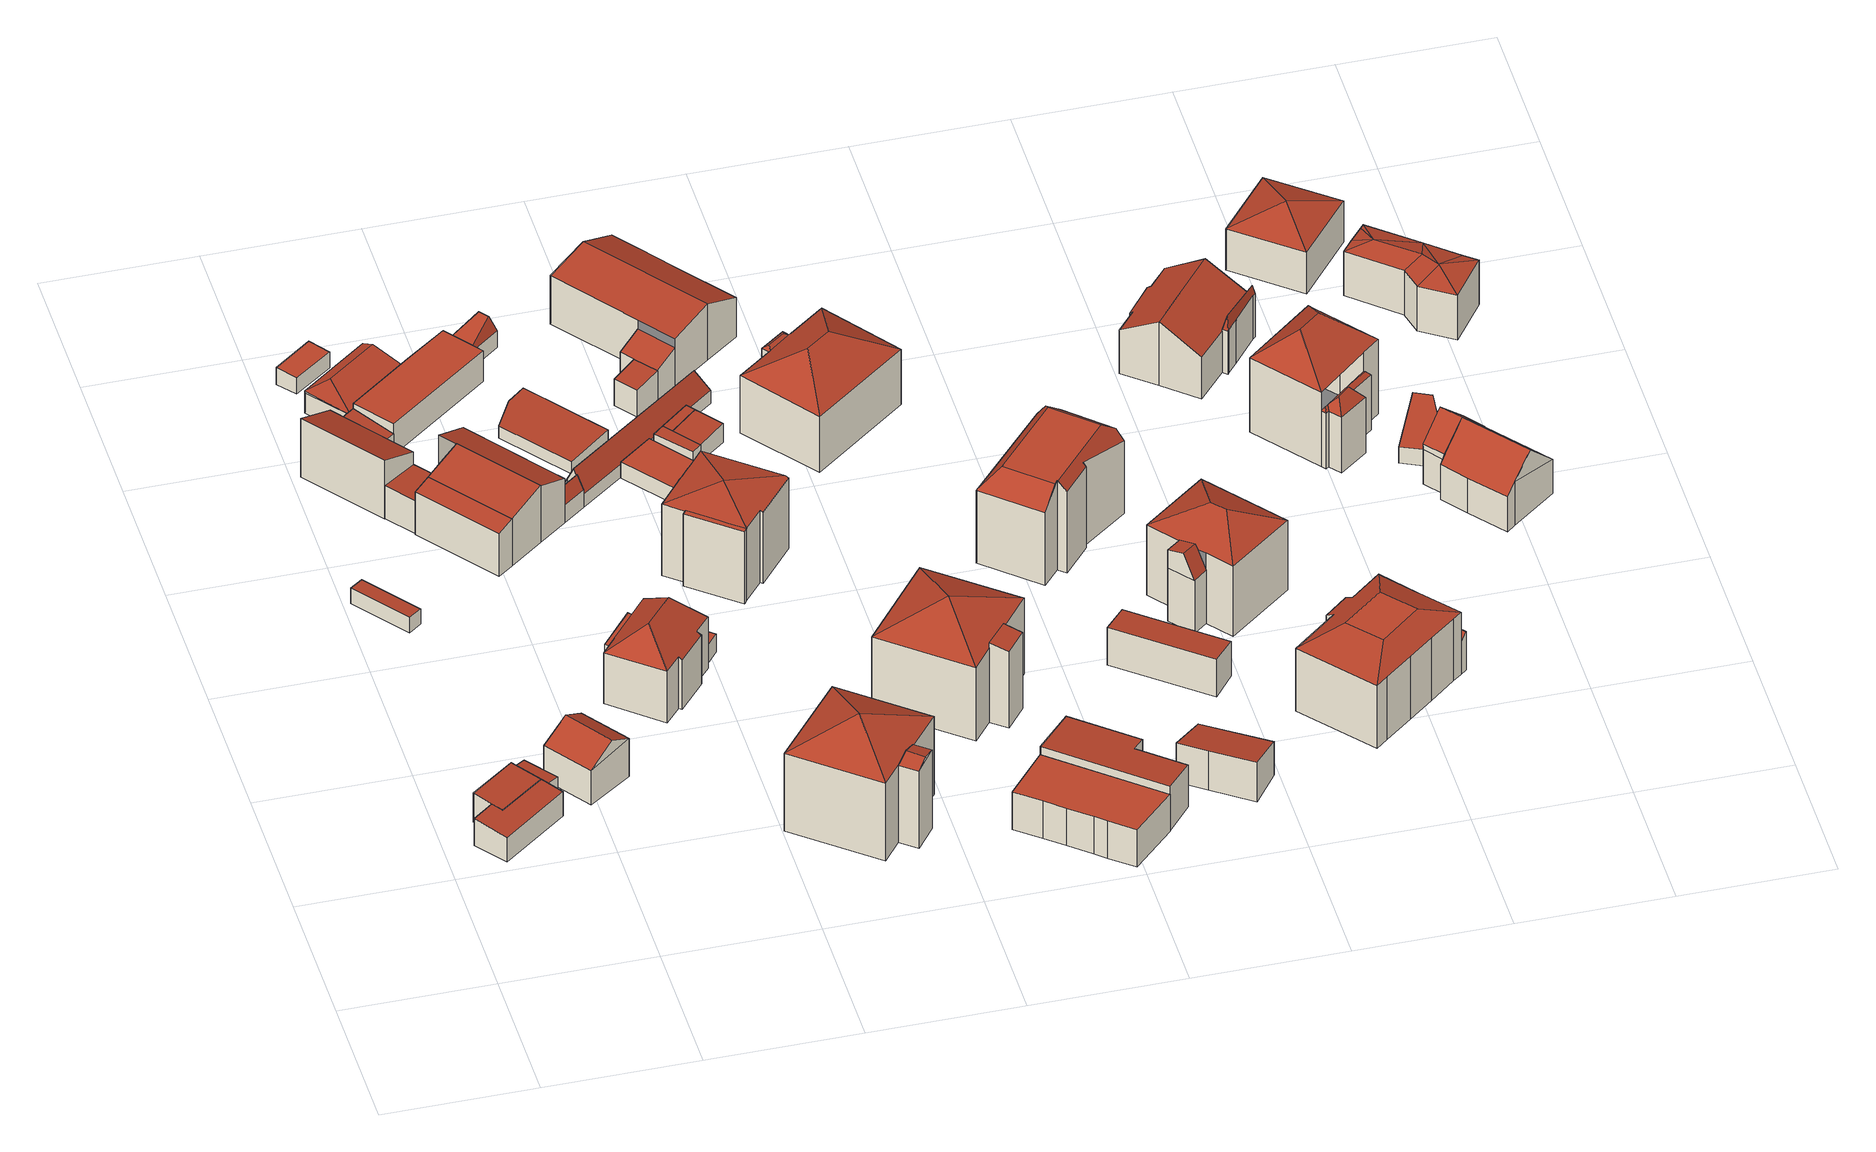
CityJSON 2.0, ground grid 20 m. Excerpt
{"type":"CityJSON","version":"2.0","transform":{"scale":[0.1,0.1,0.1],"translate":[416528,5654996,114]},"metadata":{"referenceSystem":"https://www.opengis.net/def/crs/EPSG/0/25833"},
"CityObjects":{
"building1":{"type":"Building","attributes":{"Dachtyp_tdc":"tdcPolyFlatRoof","Gemeindeschluessel":14612000,"Dachneigung":4.92,"QualitaetDacherkennung":76,"Geometrietyp2DReferenz":"3000","measuredHeight":4.19,"function":"31001_9998","roofType":"2100"},"geometry":[{"type":"Solid","lod":"2","boundaries":[[[[0,1,2,3]],[[1,4,5,2]],[[4,6,7,5]],[[6,8,9,7]],[[8,10,11,9]],[[10,12,13,11]],[[12,0,3,13]],[[12,10,8,6,4,1,0]],[[3,2,5,7,9,11,13]]]],"semantics":{"surfaces":[{"type":"WallSurface"},{"type":"RoofSurface"},{"type":"GroundSurface"}],"values":[[0,0,0,0,0,0,0,1,2]]}}]},
"building2":{"type":"Building","attributes":{"Dachtyp_tdc":"tdcPolyFlatRoof","Gemeindeschluessel":14612000,"Dachneigung":4.94,"QualitaetDacherkennung":75,"Geometrietyp2DReferenz":"3000","measuredHeight":4.41,"function":"31001_9998","roofType":"2100"},"geometry":[{"type":"Solid","lod":"2","boundaries":[[[[14,15,16,17]],[[15,8,9,16]],[[8,6,7,9]],[[6,4,5,7]],[[4,14,17,5]],[[4,6,8,15,14]],[[17,16,9,7,5]]]],"semantics":{"surfaces":[{"type":"WallSurface"},{"type":"RoofSurface"},{"type":"GroundSurface"}],"values":[[0,0,0,0,0,1,2]]}}]},
"building3":{"type":"Building","attributes":{"Dachtyp_tdc":"tdcPolyFlatRoof","Gemeindeschluessel":14612000,"Dachneigung":6.14,"QualitaetDacherkennung":64,"Geometrietyp2DReferenz":"3000","measuredHeight":3.1,"function":"31001_9998","roofType":"2100"},"geometry":[{"type":"Solid","lod":"2","boundaries":[[[[18,19,20,21]],[[19,22,23,20]],[[22,24,25,23]],[[24,26,27,25]],[[26,18,21,27]],[[26,24,22,19,18]],[[21,20,23,25,27]]]],"semantics":{"surfaces":[{"type":"WallSurface"},{"type":"RoofSurface"},{"type":"GroundSurface"}],"values":[[0,0,0,0,0,1,2]]}}]},
"building4":{"type":"Building","attributes":{"Dachtyp_tdc":"tdcPolyFlatRoof","Gemeindeschluessel":14612000,"Dachneigung":3.61,"QualitaetDacherkennung":74,"Geometrietyp2DReferenz":"3000","measuredHeight":2.39,"function":"31001_9998","roofType":"2100"},"geometry":[{"type":"Solid","lod":"2","boundaries":[[[[28,29,30,31]],[[29,32,33,30]],[[32,34,35,33]],[[34,28,31,35]],[[34,32,29,28]],[[31,30,33,35]]]],"semantics":{"surfaces":[{"type":"WallSurface"},{"type":"RoofSurface"},{"type":"GroundSurface"}],"values":[[0,0,0,0,1,2]]}}]},
"building5":{"type":"Building","attributes":{"Dachtyp_tdc":"tdcGableRoof","Gemeindeschluessel":14612000,"Dachneigung":18.96,"QualitaetDacherkennung":14,"Geometrietyp2DReferenz":"3000","measuredHeight":3.99,"function":"31001_9998","roofType":"3100"},"geometry":[{"type":"Solid","lod":"2","boundaries":[[[[36,37,38,39]],[[40,41,37,36]],[[41,42,38,37]],[[42,43,39,38]],[[43,40,36,39]],[[42,41,44]],[[40,43,45]],[[41,40,45,44]],[[43,42,44,45]]]],"semantics":{"surfaces":[{"type":"GroundSurface"},{"type":"WallSurface"},{"type":"RoofSurface"}],"values":[[0,1,1,1,1,1,1,2,2]]}}]},
"building6":{"type":"Building","attributes":{"Dachtyp_tdc":"tdcFreeFormRoof","Gemeindeschluessel":14612000,"Dachneigung":28.57,"QualitaetDacherkennung":77,"Geometrietyp2DReferenz":"3000","measuredHeight":7.44,"function":"31001_9998","roofType":"5000"},"geometry":[{"type":"Solid","lod":"2","boundaries":[[[[46,47,48,49]],[[47,50,51,48]],[[50,52,53,51]],[[52,54,55,53]],[[54,46,49,55]],[[50,56,57,54,52]],[[56,47,46,57]],[[46,54,57]],[[50,47,56]],[[49,48,51,53,55]]]],"semantics":{"surfaces":[{"type":"WallSurface"},{"type":"RoofSurface"},{"type":"GroundSurface"}],"values":[[0,0,0,0,0,1,1,0,0,2]]}}]},
"building7":{"type":"Building","attributes":{"Dachtyp_tdc":"tdcPolyFlatRoof","Gemeindeschluessel":14612000,"Dachneigung":22.01,"QualitaetDacherkennung":71,"Geometrietyp2DReferenz":"3000","measuredHeight":9.06,"function":"31001_9998","roofType":"2100"},"geometry":[{"type":"Solid","lod":"2","boundaries":[[[[58,59,60,61]],[[59,62,63,60]],[[62,64,65,63]],[[64,66,67,65]],[[66,58,61,67]],[[66,64,62,59,58]],[[61,60,63,65,67]]]],"semantics":{"surfaces":[{"type":"WallSurface"},{"type":"RoofSurface"},{"type":"GroundSurface"}],"values":[[0,0,0,0,0,1,2]]}}]},
"building8":{"type":"Building","attributes":{"Dachtyp_tdc":"tdcPolyFlatRoof","Gemeindeschluessel":14612000,"Dachneigung":2.82,"QualitaetDacherkennung":60,"Geometrietyp2DReferenz":"3000","measuredHeight":5.14,"function":"31001_9998","roofType":"2100"},"geometry":[{"type":"Solid","lod":"2","boundaries":[[[[68,69,70,71]],[[69,72,73,70]],[[72,74,75,73]],[[74,76,77,75]],[[76,78,79,77]],[[78,68,71,79]],[[78,76,74,72,69,68]],[[71,70,73,75,77,79]]]],"semantics":{"surfaces":[{"type":"WallSurface"},{"type":"RoofSurface"},{"type":"GroundSurface"}],"values":[[0,0,0,0,0,0,1,2]]}}]},
"building9":{"type":"Building","attributes":{"Dachtyp_tdc":"tdcPolyFlatRoof","Gemeindeschluessel":14612000,"Dachneigung":6.99,"QualitaetDacherkennung":59,"Geometrietyp2DReferenz":"3000","measuredHeight":3.97,"function":"31001_9998","roofType":"2100"},"geometry":[{"type":"Solid","lod":"2","boundaries":[[[[80,81,82,83]],[[81,84,85,82]],[[84,86,87,85]],[[86,88,89,87]],[[88,90,91,89]],[[90,80,83,91]],[[90,88,86,84,81,80]],[[83,82,85,87,89,91]]]],"semantics":{"surfaces":[{"type":"WallSurface"},{"type":"RoofSurface"},{"type":"GroundSurface"}],"values":[[0,0,0,0,0,0,1,2]]}}]},
"building10":{"type":"Building","attributes":{"Dachtyp_tdc":"tdcPolyFlatRoof","Gemeindeschluessel":14612000,"Dachneigung":15.21,"QualitaetDacherkennung":74,"Geometrietyp2DReferenz":"3000","measuredHeight":7.33,"function":"31001_9998","roofType":"2100"},"geometry":[{"type":"Solid","lod":"2","boundaries":[[[[92,93,94,95]],[[93,96,97,94]],[[96,98,99,97]],[[98,92,95,99]],[[98,96,93,92]],[[95,94,97,99]]]],"semantics":{"surfaces":[{"type":"WallSurface"},{"type":"RoofSurface"},{"type":"GroundSurface"}],"values":[[0,0,0,0,1,2]]}}]},
"building11":{"type":"Building","attributes":{"Dachtyp_tdc":"tdcPolyFlatRoof","Gemeindeschluessel":14612000,"Dachneigung":3.22,"QualitaetDacherkennung":70,"Geometrietyp2DReferenz":"3000","measuredHeight":2.58,"function":"31001_9998","roofType":"2100"},"geometry":[{"type":"Solid","lod":"2","boundaries":[[[[100,101,102,103]],[[101,104,105,102]],[[104,106,107,105]],[[106,100,103,107]],[[106,104,101,100]],[[103,102,105,107]]]],"semantics":{"surfaces":[{"type":"WallSurface"},{"type":"RoofSurface"},{"type":"GroundSurface"}],"values":[[0,0,0,0,1,2]]}}]},
"building12":{"type":"Building","attributes":{"Dachtyp_tdc":"tdcFreeFormRoof","Gemeindeschluessel":14612000,"Dachneigung":10.21,"QualitaetDacherkennung":40,"Geometrietyp2DReferenz":"3000","measuredHeight":4.11,"function":"31001_9998","roofType":"5000"},"geometry":[{"type":"Solid","lod":"2","boundaries":[[[[108,109,110,111]],[[109,112,113,110]],[[112,114,87,113]],[[114,115,85,87]],[[115,108,111,85]],[[115,116,117]],[[115,114,112,118,116]],[[118,119,117,116]],[[108,117,119,109]],[[109,119,118,112]],[[115,117,108]],[[111,110,113,87,85]]]],"semantics":{"surfaces":[{"type":"WallSurface"},{"type":"RoofSurface"},{"type":"GroundSurface"}],"values":[[0,0,0,0,0,1,1,1,0,0,0,2]]}}]},
"building13":{"type":"Building","attributes":{"Dachtyp_tdc":"tdcPolyFlatRoof","Gemeindeschluessel":14612000,"Dachneigung":16.31,"QualitaetDacherkennung":79,"Geometrietyp2DReferenz":"3000","measuredHeight":8.91,"function":"31001_9998","roofType":"2100"},"geometry":[{"type":"Solid","lod":"2","boundaries":[[[[93,120,121,94]],[[120,122,123,121]],[[122,124,125,123]],[[124,96,97,125]],[[96,93,94,97]],[[96,124,122,120,93]],[[94,121,123,125,97]]]],"semantics":{"surfaces":[{"type":"WallSurface"},{"type":"RoofSurface"},{"type":"GroundSurface"}],"values":[[0,0,0,0,0,1,2]]}}]},
"building14":{"type":"Building","attributes":{"Gemeindeschluessel":14612000,"Geometrietyp2DReferenz":"3000","function":"31001_9998","roofType":"9999"},"children":["building14-1","building14-2"]},
"building14-1":{"type":"BuildingPart","attributes":{"Dachtyp_tdc":"tdcPolyFlatRoof","Dachneigung":0,"QualitaetDacherkennung":42,"Geometrietyp2DReferenz":"3000","measuredHeight":4.93,"roofType":"1000"},"parents":["building14"],"geometry":[{"type":"MultiSurface","lod":"2","boundaries":[[[126,127,128,129]],[[130,131,132,133]],[[131,134,135,132]],[[134,136,137,135]],[[136,138,139,137]],[[138,126,129,139]],[[138,136,134,131,130,127,126]],[[129,128,133,132,135,137,139]]],"semantics":{"surfaces":[{"type":"WallSurface"},{"type":"RoofSurface"},{"type":"GroundSurface"}],"values":[0,0,0,0,0,0,1,2]}}]},
"building14-2":{"type":"BuildingPart","attributes":{"Dachtyp_tdc":"tdcHipRoof","Dachneigung":40.66,"QualitaetDacherkennung":66,"Geometrietyp2DReferenz":"3000","measuredHeight":11.54,"roofType":"3200"},"parents":["building14"],"geometry":[{"type":"MultiSurface","lod":"2","boundaries":[[[140,141,142,143]],[[141,144,145,142]],[[144,146,147,145]],[[146,148,149,147]],[[148,150,151,149]],[[150,152,153,151]],[[152,154,155,153]],[[154,156,130,133,155]],[[157,140,143,128,127]],[[154,152,158]],[[141,140,157,159]],[[152,150,148,146,144,141,159,158]],[[157,156,154,158,159]],[[143,142,145,147,149,151,153,155,133,128]]],"semantics":{"surfaces":[{"type":"WallSurface"},{"type":"RoofSurface"},{"type":"GroundSurface"}],"values":[0,0,0,0,0,0,0,0,0,1,1,1,1,2]}}]},
"building15":{"type":"Building","attributes":{"Gemeindeschluessel":14612000,"Geometrietyp2DReferenz":"3000","function":"31001_9998","roofType":"9999"},"children":["building15-1","building15-2"]},
"building15-1":{"type":"BuildingPart","attributes":{"Dachtyp_tdc":"tdcGableRoof","Dachneigung":11.92,"QualitaetDacherkennung":35,"Geometrietyp2DReferenz":"3000","measuredHeight":3.1,"roofType":"3100"},"parents":["building15"],"geometry":[{"type":"MultiSurface","lod":"2","boundaries":[[[160,161,162,163]],[[164,165,121,123]],[[165,160,163,121]],[[160,165,166]],[[161,160,166,167]],[[165,164,167,166]],[[163,162,123,121]]],"semantics":{"surfaces":[{"type":"WallSurface"},{"type":"RoofSurface"},{"type":"GroundSurface"}],"values":[0,0,0,0,1,1,2]}}]},
"building15-2":{"type":"BuildingPart","attributes":{"Dachtyp_tdc":"tdcPolyFlatRoof","Dachneigung":22.5,"QualitaetDacherkennung":52,"Geometrietyp2DReferenz":"3000","measuredHeight":8.82,"roofType":"2100"},"parents":["building15"],"geometry":[{"type":"MultiSurface","lod":"2","boundaries":[[[168,169,164,123,125]],[[170,171,172,162,161]],[[171,173,174,172]],[[173,175,176,174]],[[175,168,125,176]],[[175,173,171,170,169,168]],[[125,123,162,172,174,176]]],"semantics":{"surfaces":[{"type":"WallSurface"},{"type":"RoofSurface"},{"type":"GroundSurface"}],"values":[0,0,0,0,0,1,2]}}]},
"building16":{"type":"Building","attributes":{"Gemeindeschluessel":14612000,"Dachtyp_tdc":"tdcPolyFlatRoof","Dachneigung":0,"QualitaetDacherkennung":41,"Geometrietyp2DReferenz":"3000","measuredHeight":4.8,"function":"31001_9998","roofType":"1000"},"geometry":[{"type":"Solid","lod":"2","boundaries":[[[[177,178,179,180]],[[178,181,182,179]],[[181,183,184,182]],[[183,185,186,184]],[[185,187,188,186]],[[187,177,180,188]],[[187,185,183,181,178,177]],[[180,179,182,184,186,188]]]],"semantics":{"surfaces":[{"type":"WallSurface"},{"type":"RoofSurface"},{"type":"GroundSurface"}],"values":[[0,0,0,0,0,0,1,2]]}}]},
"building17":{"type":"Building","attributes":{"Dachtyp_tdc":"tdcPolyFlatRoof","Gemeindeschluessel":14612000,"Dachneigung":0,"QualitaetDacherkennung":50,"Geometrietyp2DReferenz":"3000","measuredHeight":2.83,"function":"31001_9998","roofType":"1000"},"geometry":[{"type":"Solid","lod":"2","boundaries":[[[[189,190,191,192]],[[190,193,194,191]],[[193,195,196,194]],[[195,189,192,196]],[[195,193,190,189]],[[192,191,194,196]]]],"semantics":{"surfaces":[{"type":"WallSurface"},{"type":"RoofSurface"},{"type":"GroundSurface"}],"values":[[0,0,0,0,1,2]]}}]},
"building18":{"type":"Building","attributes":{"Dachtyp_tdc":"tdcGableRoof","Gemeindeschluessel":14612000,"Dachneigung":56.87,"QualitaetDacherkennung":12,"Geometrietyp2DReferenz":"3000","measuredHeight":4.58,"function":"31001_9998","roofType":"3100"},"geometry":[{"type":"Solid","lod":"2","boundaries":[[[[197,198,199,174]],[[198,200,201,199]],[[200,202,176,201]],[[202,197,174,176]],[[200,198,203]],[[197,202,204]],[[198,197,204,203]],[[202,200,203,204]],[[174,199,201,176]]]],"semantics":{"surfaces":[{"type":"WallSurface"},{"type":"RoofSurface"},{"type":"GroundSurface"}],"values":[[0,0,0,0,0,0,1,1,2]]}}]},
"building19":{"type":"Building","attributes":{"Gemeindeschluessel":14612000,"Geometrietyp2DReferenz":"3000","function":"31001_9998","roofType":"9999"},"children":["building19-1","building19-2"]},
"building19-1":{"type":"BuildingPart","attributes":{"Dachtyp_tdc":"tdcTentRoof","Dachneigung":27.09,"QualitaetDacherkennung":67,"Geometrietyp2DReferenz":"3000","measuredHeight":15.46,"roofType":"3500"},"parents":["building19"],"geometry":[{"type":"MultiSurface","lod":"2","boundaries":[[[205,206,207,208]],[[206,209,210,207]],[[209,211,212,210]],[[211,213,214,212]],[[213,215,216,214]],[[215,217,218,216]],[[209,206,219]],[[211,209,219]],[[213,211,219]],[[206,205,217,215,213,219]],[[208,207,210,212,214,216,218]]],"semantics":{"surfaces":[{"type":"WallSurface"},{"type":"RoofSurface"},{"type":"GroundSurface"}],"values":[0,0,0,0,0,0,1,1,1,1,2]}}]},
"building19-2":{"type":"BuildingPart","attributes":{"Dachtyp_tdc":"tdcGableRoof","Dachneigung":15.68,"QualitaetDacherkennung":40,"Geometrietyp2DReferenz":"3000","measuredHeight":12.82,"roofType":"3100"},"parents":["building19"],"geometry":[{"type":"MultiSurface","lod":"2","boundaries":[[[220,221,222,223]],[[221,205,208,222]],[[221,220,224]],[[225,205,226]],[[220,225,226,224]],[[205,221,224,226]],[[218,216,223,222,208]]],"semantics":{"surfaces":[{"type":"WallSurface"},{"type":"RoofSurface"},{"type":"GroundSurface"}],"values":[0,0,0,0,1,1,2]}}]},
"building20":{"type":"Building","attributes":{"Dachtyp_tdc":"tdcHipRoof","Gemeindeschluessel":14612000,"Dachneigung":27.22,"QualitaetDacherkennung":16,"Geometrietyp2DReferenz":"3000","measuredHeight":5.08,"function":"31001_9998","roofType":"3200"},"geometry":[{"type":"Solid","lod":"2","boundaries":[[[[227,228,229,230]],[[228,231,232,229]],[[231,233,234,232]],[[233,227,230,234]],[[231,228,235]],[[227,233,236]],[[228,227,236,235]],[[233,231,235,236]],[[230,229,232,234]]]],"semantics":{"surfaces":[{"type":"WallSurface"},{"type":"RoofSurface"},{"type":"GroundSurface"}],"values":[[0,0,0,0,1,1,1,1,2]]}}]},
"building21":{"type":"Building","attributes":{"Dachtyp_tdc":"tdcPolyFlatRoof","Gemeindeschluessel":14612000,"Dachneigung":3.16,"QualitaetDacherkennung":77,"Geometrietyp2DReferenz":"3000","measuredHeight":2.29,"function":"31001_9998","roofType":"2100"},"geometry":[{"type":"Solid","lod":"2","boundaries":[[[[237,238,239,240]],[[238,241,242,239]],[[241,243,244,242]],[[243,245,246,244]],[[245,237,240,246]],[[245,243,241,238,237]],[[240,239,242,244,246]]]],"semantics":{"surfaces":[{"type":"WallSurface"},{"type":"RoofSurface"},{"type":"GroundSurface"}],"values":[[0,0,0,0,0,1,2]]}}]},
"building22":{"type":"Building","attributes":{"Gemeindeschluessel":14612000,"Geometrietyp2DReferenz":"3000","function":"31001_9998","roofType":"9999"},"children":["building22-1","building22-2"]},
"building22-1":{"type":"BuildingPart","attributes":{"Dachtyp_tdc":"tdcTentRoof","Dachneigung":14.49,"QualitaetDacherkennung":72,"Geometrietyp2DReferenz":"3000","measuredHeight":12.56,"roofType":"3500"},"parents":["building22"],"geometry":[{"type":"MultiSurface","lod":"2","boundaries":[[[247,248,249,250]],[[251,252,253,254,255,256,257,248,247,258]],[[259,251,258]],[[260,261,262,263,259,258]],[[247,264,260,258]],[[249,265,266,267,268,269,270,271,272,273,274,275,276,277,250]],[[248,257,265,249]],[[257,256,266,265]],[[256,255,267,266]],[[255,254,268,267]],[[254,253,269,268]],[[253,252,270,269]],[[252,251,271,270]],[[251,259,272,271]],[[259,263,273,272]],[[263,262,274,273]],[[262,261,275,274]],[[261,260,276,275]],[[264,247,250,277]]],"semantics":{"surfaces":[{"type":"WallSurface"},{"type":"RoofSurface"},{"type":"GroundSurface"}],"values":[0,1,1,1,1,2,0,0,0,0,0,0,0,0,0,0,0,0,0]}}]},
"building22-2":{"type":"BuildingPart","attributes":{"Dachtyp_tdc":"tdcPolyFlatRoof","Dachneigung":0,"QualitaetDacherkennung":33,"Geometrietyp2DReferenz":"3000","measuredHeight":11.21,"roofType":"1000"},"parents":["building22"],"geometry":[{"type":"MultiSurface","lod":"2","boundaries":[[[278,279,276,260]],[[278,280,281,279]],[[280,282,264,277,281]],[[280,278,260,282]],[[277,276,279,281]]],"semantics":{"surfaces":[{"type":"WallSurface"},{"type":"RoofSurface"},{"type":"GroundSurface"}],"values":[0,0,0,1,2]}}]},
"building23":{"type":"Building","attributes":{"Dachtyp_tdc":"tdcPolyFlatRoof","Gemeindeschluessel":14612000,"Dachneigung":0,"QualitaetDacherkennung":80,"Geometrietyp2DReferenz":"3000","measuredHeight":2.57,"function":"31001_9998","roofType":"1000"},"geometry":[{"type":"Solid","lod":"2","boundaries":[[[[283,284,285,286]],[[284,287,288,285]],[[287,289,290,288]],[[289,283,286,290]],[[289,287,284,283]],[[286,285,288,290]]]],"semantics":{"surfaces":[{"type":"WallSurface"},{"type":"RoofSurface"},{"type":"GroundSurface"}],"values":[[0,0,0,0,1,2]]}}]},
"building24":{"type":"Building","attributes":{"Dachtyp_tdc":"tdcFreeFormRoof","Gemeindeschluessel":14612000,"Dachneigung":65.5,"QualitaetDacherkennung":13,"Geometrietyp2DReferenz":"3000","measuredHeight":5.35,"function":"31001_9998","roofType":"5000"},"geometry":[{"type":"Solid","lod":"2","boundaries":[[[[291,292,293,199]],[[292,294,295,293]],[[294,296,297,295]],[[296,298,299,297]],[[298,300,301,299]],[[300,302,303,301]],[[302,304,305,303]],[[304,306,307,305]],[[306,308,201,307]],[[308,291,199,201]],[[309,296,294]],[[310,309,294,292,311]],[[309,310,308,306,304,302,300,298,296]],[[291,311,292]],[[308,310,311,291]],[[199,293,295,297,299,301,303,305,307,201]]]],"semantics":{"surfaces":[{"type":"WallSurface"},{"type":"RoofSurface"},{"type":"GroundSurface"}],"values":[[0,0,0,0,0,0,0,0,0,0,1,1,1,0,0,2]]}}]},
"building25":{"type":"Building","attributes":{"Dachtyp_tdc":"tdcPolyFlatRoof","Gemeindeschluessel":14612000,"Dachneigung":2.78,"QualitaetDacherkennung":61,"Geometrietyp2DReferenz":"3000","measuredHeight":2.51,"function":"31001_9998","roofType":"2100"},"geometry":[{"type":"Solid","lod":"2","boundaries":[[[[312,313,314,315]],[[313,316,317,314]],[[316,318,319,317]],[[318,320,321,319]],[[320,312,315,321]],[[320,318,316,313,312]],[[315,314,317,319,321]]]],"semantics":{"surfaces":[{"type":"WallSurface"},{"type":"RoofSurface"},{"type":"GroundSurface"}],"values":[[0,0,0,0,0,1,2]]}}]},
"building26":{"type":"Building","attributes":{"Dachtyp_tdc":"tdcPolyFlatRoof","Gemeindeschluessel":14612000,"Dachneigung":3.73,"QualitaetDacherkennung":65,"Geometrietyp2DReferenz":"3000","measuredHeight":2.93,"function":"31001_9998","roofType":"2100"},"geometry":[{"type":"Solid","lod":"2","boundaries":[[[[322,316,323,324]],[[316,313,301,323]],[[313,325,299,301]],[[325,322,324,299]],[[325,313,316,322]],[[324,323,301,299]]]],"semantics":{"surfaces":[{"type":"WallSurface"},{"type":"RoofSurface"},{"type":"GroundSurface"}],"values":[[0,0,0,0,1,2]]}}]},
"building27":{"type":"Building","attributes":{"Dachtyp_tdc":"tdcPolyFlatRoof","Gemeindeschluessel":14612000,"Dachneigung":3.75,"QualitaetDacherkennung":75,"Geometrietyp2DReferenz":"3000","measuredHeight":2.92,"function":"31001_9998","roofType":"2100"},"geometry":[{"type":"Solid","lod":"2","boundaries":[[[[326,318,327,328]],[[318,316,323,327]],[[316,322,324,323]],[[322,326,328,324]],[[322,316,318,326]],[[328,327,323,324]]]],"semantics":{"surfaces":[{"type":"WallSurface"},{"type":"RoofSurface"},{"type":"GroundSurface"}],"values":[[0,0,0,0,1,2]]}}]},
"building28":{"type":"Building","attributes":{"Gemeindeschluessel":14612000,"Geometrietyp2DReferenz":"3000","function":"31001_9998","roofType":"9999"},"children":["building28-1","building28-2"]},
"building28-1":{"type":"BuildingPart","attributes":{"Dachtyp_tdc":"tdcTentRoof","Dachneigung":25.02,"QualitaetDacherkennung":68,"Geometrietyp2DReferenz":"3000","measuredHeight":14.77,"roofType":"3500"},"parents":["building28"],"geometry":[{"type":"MultiSurface","lod":"2","boundaries":[[[329,330,331,332]],[[330,333,334,331]],[[333,335,336,334]],[[335,337,338,336]],[[339,329,332,340]],[[335,333,341]],[[329,339,337,335,341]],[[330,329,341]],[[333,330,341]],[[332,331,334,336,338,340]]],"semantics":{"surfaces":[{"type":"WallSurface"},{"type":"RoofSurface"},{"type":"GroundSurface"}],"values":[0,0,0,0,0,1,1,1,1,2]}}]},
"building28-2":{"type":"BuildingPart","attributes":{"Dachtyp_tdc":"tdcPolyFlatRoof","Dachneigung":11.14,"QualitaetDacherkennung":39,"Geometrietyp2DReferenz":"3000","measuredHeight":12.31,"roofType":"2100"},"parents":["building28"],"geometry":[{"type":"MultiSurface","lod":"2","boundaries":[[[342,338,337]],[[342,343,344,338]],[[343,345,346,344]],[[345,347,339,340,346]],[[345,343,342,347]],[[340,338,344,346]]],"semantics":{"surfaces":[{"type":"WallSurface"},{"type":"RoofSurface"},{"type":"GroundSurface"}],"values":[0,0,0,0,1,2]}}]},
"building29":{"type":"Building","attributes":{"Dachtyp_tdc":"tdcPolyFlatRoof","Gemeindeschluessel":14612000,"Dachneigung":0,"QualitaetDacherkennung":80,"Geometrietyp2DReferenz":"3000","measuredHeight":5.86,"function":"31001_9998","roofType":"1000"},"geometry":[{"type":"Solid","lod":"2","boundaries":[[[[348,349,350,351]],[[349,352,353,350]],[[352,354,355,353]],[[354,356,357,355]],[[354,352,349,348,358,359,360,356]],[[357,361,362,363,351,350,353,355]],[[356,360,361,357]],[[360,359,362,361]],[[359,358,363,362]],[[358,348,351,363]]]],"semantics":{"surfaces":[{"type":"WallSurface"},{"type":"RoofSurface"},{"type":"GroundSurface"}],"values":[[0,0,0,0,1,2,0,0,0,0]]}}]},
"building30":{"type":"Building","attributes":{"Gemeindeschluessel":14612000,"Geometrietyp2DReferenz":"3000","function":"31001_9998","roofType":"9999"},"children":["building30-1","building30-2","building30-3","building30-4"]},
"building30-1":{"type":"BuildingPart","attributes":{"Dachtyp_tdc":"tdcGableRoof","Dachneigung":10.92,"QualitaetDacherkennung":71,"Geometrietyp2DReferenz":"3000","measuredHeight":8.62,"roofType":"3100"},"parents":["building30"],"geometry":[{"type":"MultiSurface","lod":"2","boundaries":[[[364,365,366,367]],[[365,368,369,366]],[[368,370,371,369]],[[370,372,371]],[[373,374,375]],[[373,376,377,374]],[[376,378,379,377]],[[378,380,381,382,379]],[[383,364,367,384,385]],[[378,376,373,370,368,365]],[[365,364,383,380,378]],[[367,366,369,371,386,374,377,379,382,384]]],"semantics":{"surfaces":[{"type":"WallSurface"},{"type":"RoofSurface"},{"type":"GroundSurface"}],"values":[0,0,0,0,0,0,0,0,0,1,1,2]}}]},
"building30-2":{"type":"BuildingPart","attributes":{"Dachtyp_tdc":"tdcGableRoof","Dachneigung":13.32,"QualitaetDacherkennung":5,"Geometrietyp2DReferenz":"3000","measuredHeight":2.94,"roofType":"3100"},"parents":["building30"],"geometry":[{"type":"MultiSurface","lod":"2","boundaries":[[[372,387,388,371]],[[387,389,390,388]],[[389,391,392,390]],[[391,375,374,392]],[[389,387,372,393]],[[393,375,391,389]],[[386,371,388,390,392,374]]],"semantics":{"surfaces":[{"type":"WallSurface"},{"type":"RoofSurface"},{"type":"GroundSurface"}],"values":[0,0,0,0,1,1,2]}}]},
"building30-3":{"type":"BuildingPart","attributes":{"Dachtyp_tdc":"tdcPolyFlatRoof","Dachneigung":6.5,"QualitaetDacherkennung":62,"Geometrietyp2DReferenz":"3000","measuredHeight":4.52,"roofType":"2100"},"parents":["building30"],"geometry":[{"type":"MultiSurface","lod":"2","boundaries":[[[394,395,396,397]],[[398,399,400,401]],[[399,394,397,400]],[[399,398,395,394]],[[397,396,401,400]]],"semantics":{"surfaces":[{"type":"WallSurface"},{"type":"RoofSurface"},{"type":"GroundSurface"}],"values":[0,0,0,1,2]}}]},
"building30-4":{"type":"BuildingPart","attributes":{"Dachtyp_tdc":"tdcPolyFlatRoof","Dachneigung":19.6,"QualitaetDacherkennung":66,"Geometrietyp2DReferenz":"3000","measuredHeight":5.92,"roofType":"2100"},"parents":["building30"],"geometry":[{"type":"MultiSurface","lod":"2","boundaries":[[[381,402,398,401,382]],[[403,404,405,396,395]],[[404,385,384,405]],[[385,404,403,402,381]],[[382,401,396,405,384]]],"semantics":{"surfaces":[{"type":"WallSurface"},{"type":"RoofSurface"},{"type":"GroundSurface"}],"values":[0,0,0,1,2]}}]},
"building31":{"type":"Building","attributes":{"Dachtyp_tdc":"tdcPolyFlatRoof","Gemeindeschluessel":14612000,"Dachneigung":4.93,"QualitaetDacherkennung":77,"Geometrietyp2DReferenz":"3000","measuredHeight":6.89,"function":"31001_9998","roofType":"2100"},"geometry":[{"type":"Solid","lod":"2","boundaries":[[[[406,407,408,409]],[[407,410,411,408]],[[410,412,413,411]],[[412,414,415,413]],[[414,416,417,415]],[[416,406,409,417]],[[416,414,412,410,407,406]],[[409,408,411,413,415,417]]]],"semantics":{"surfaces":[{"type":"WallSurface"},{"type":"RoofSurface"},{"type":"GroundSurface"}],"values":[[0,0,0,0,0,0,1,2]]}}]},
"building32":{"type":"Building","attributes":{"Gemeindeschluessel":14612000,"Geometrietyp2DReferenz":"3000","function":"31001_9998","roofType":"9999"},"children":["building32-1","building32-2"]},
"building32-1":{"type":"BuildingPart","attributes":{"Dachtyp_tdc":"tdcFreeFormRoof","Dachneigung":36.64,"QualitaetDacherkennung":12,"Geometrietyp2DReferenz":"3000","measuredHeight":9,"roofType":"5000"},"parents":["building32"],"geometry":[{"type":"MultiSurface","lod":"2","boundaries":[[[418,419,420,421]],[[419,422,423,420]],[[422,424,425,423]],[[426,424,422]],[[427,426,422,419]],[[427,419,418]],[[426,427,418,424]],[[421,420,423,425]]],"semantics":{"surfaces":[{"type":"WallSurface"},{"type":"RoofSurface"},{"type":"GroundSurface"}],"values":[0,0,0,1,1,1,1,2]}}]},
"building32-2":{"type":"BuildingPart","attributes":{"Dachtyp_tdc":"tdcHipRoof","Dachneigung":30,"QualitaetDacherkennung":79,"Geometrietyp2DReferenz":"3000","measuredHeight":12.25,"roofType":"3200"},"parents":["building32"],"geometry":[{"type":"MultiSurface","lod":"2","boundaries":[[[428,429,430,425,424]],[[429,431,432,430]],[[431,433,434,432]],[[433,435,436,434]],[[435,437,418,421,436]],[[431,429,438]],[[435,433,439]],[[429,428,437,435,439,438]],[[433,431,438,439]],[[421,425,430,432,434,436]]],"semantics":{"surfaces":[{"type":"WallSurface"},{"type":"RoofSurface"},{"type":"GroundSurface"}],"values":[0,0,0,0,0,1,1,1,1,2]}}]},
"building33":{"type":"Building","attributes":{"Dachtyp_tdc":"tdcPolyFlatRoof","Gemeindeschluessel":14612000,"Dachneigung":8.79,"QualitaetDacherkennung":64,"Geometrietyp2DReferenz":"3000","measuredHeight":6.11,"function":"31001_9998","roofType":"2100"},"geometry":[{"type":"Solid","lod":"2","boundaries":[[[[440,441,442,443]],[[441,444,445,442]],[[444,446,447,445]],[[446,448,449,447]],[[448,440,443,449]],[[448,446,444,441,440]],[[443,442,445,447,449]]]],"semantics":{"surfaces":[{"type":"WallSurface"},{"type":"RoofSurface"},{"type":"GroundSurface"}],"values":[[0,0,0,0,0,1,2]]}}]},
"building34":{"type":"Building","attributes":{"Dachtyp_tdc":"tdcPolyFlatRoof","Gemeindeschluessel":14612000,"Dachneigung":4.61,"QualitaetDacherkennung":59,"Geometrietyp2DReferenz":"3000","measuredHeight":5.79,"function":"31001_9998","roofType":"2100"},"geometry":[{"type":"Solid","lod":"2","boundaries":[[[[450,451,452,453]],[[451,454,455,452]],[[454,456,457,455]],[[456,450,453,457]],[[456,454,451,450]],[[453,452,455,457]]]],"semantics":{"surfaces":[{"type":"WallSurface"},{"type":"RoofSurface"},{"type":"GroundSurface"}],"values":[[0,0,0,0,1,2]]}}]},
"building35":{"type":"Building","attributes":{"Dachtyp_tdc":"tdcFreeFormRoof","Gemeindeschluessel":14612000,"Dachneigung":0.038,"QualitaetDacherkennung":54,"Geometrietyp2DReferenz":"3000","measuredHeight":13.95,"function":"31001_9998","roofType":"5000"},"geometry":[{"type":"Solid","lod":"2","boundaries":[[[[458,459,460,461]],[[459,462,463,460]],[[462,464,465,463]],[[464,466,467,465]],[[466,468,469,467]],[[468,470,471,469]],[[470,472,473,471]],[[472,474,475,473]],[[474,458,461,475]],[[474,476,477,458]],[[478,479,459,458,477]],[[480,481,462,479,478]],[[466,464,481,480,482,470,468]],[[482,480,478,477,476,472]],[[462,459,479]],[[464,462,481]],[[472,470,482]],[[474,472,476]],[[461,460,463,465,467,469,471,473,475]]]],"semantics":{"surfaces":[{"type":"WallSurface"},{"type":"RoofSurface"},{"type":"GroundSurface"}],"values":[[0,0,0,0,0,0,0,0,0,1,1,1,1,1,0,0,0,0,2]]}}]},
"building36":{"type":"Building","attributes":{"Gemeindeschluessel":14612000,"Geometrietyp2DReferenz":"3000","function":"31001_9998","roofType":"9999"},"children":["building36-1","building36-2"]},
"building36-1":{"type":"BuildingPart","attributes":{"Dachtyp_tdc":"tdcGableRoof","Dachneigung":64.94,"QualitaetDacherkennung":23,"Geometrietyp2DReferenz":"3000","measuredHeight":11.55,"roofType":"3100"},"parents":["building36"],"geometry":[{"type":"MultiSurface","lod":"2","boundaries":[[[483,484,485,486]],[[484,487,488,485]],[[487,489,490,488]],[[491,483,486,492]],[[491,493,494,495,483]],[[496,497,495,494,498]],[[487,496,498,499,489]],[[484,497,496,487]],[[483,495,497,484]],[[486,485,488,490,492]]],"semantics":{"surfaces":[{"type":"WallSurface"},{"type":"RoofSurface"},{"type":"GroundSurface"}],"values":[0,0,0,0,1,1,0,0,0,2]}}]},
"building36-2":{"type":"BuildingPart","attributes":{"Dachtyp_tdc":"tdcHipRoof","Dachneigung":24.07,"QualitaetDacherkennung":64,"Geometrietyp2DReferenz":"3000","measuredHeight":13.38,"roofType":"3200"},"parents":["building36"],"geometry":[{"type":"MultiSurface","lod":"2","boundaries":[[[499,500,488,490,489]],[[500,501,502,488]],[[501,503,504,502]],[[503,505,506,504]],[[505,507,508,506]],[[507,509,492,508]],[[509,491,492]],[[507,505,510]],[[503,501,511]],[[505,503,511,510]],[[501,500,499,493,509,507,510,511]],[[490,488,502,504,506,508,492]]],"semantics":{"surfaces":[{"type":"WallSurface"},{"type":"RoofSurface"},{"type":"GroundSurface"}],"values":[0,0,0,0,0,0,0,1,1,1,1,2]}}]},
"building37":{"type":"Building","attributes":{"Gemeindeschluessel":14612000,"Geometrietyp2DReferenz":"3000","function":"31001_9998","roofType":"9999"},"children":["building37-1","building37-2"]},
"building37-1":{"type":"BuildingPart","attributes":{"Dachtyp_tdc":"tdcCutTentRoof","Dachneigung":17.39,"QualitaetDacherkennung":49,"Geometrietyp2DReferenz":"3000","measuredHeight":11.43,"roofType":"9999"},"parents":["building37"],"geometry":[{"type":"MultiSurface","lod":"2","boundaries":[[[512,513,514,515]],[[513,516,517,514]],[[516,518,519,517]],[[518,520,521,519]],[[520,522,523,521]],[[522,524,525,523]],[[524,526,527,525]],[[526,528,529,527]],[[528,530,531,529]],[[530,532,533,531]],[[532,534,535,533]],[[534,536,537,538,535]],[[539,512,515,540,541]],[[520,518,516,513,512,539,542,543]],[[522,520,543,544]],[[534,532,530,528,526,524,522,544,545]],[[539,536,534,545,542]],[[545,544,543,542]],[[515,514,517,519,521,523,525,527,529,531,533,535,538,540]]],"semantics":{"surfaces":[{"type":"WallSurface"},{"type":"RoofSurface"},{"type":"GroundSurface"}],"values":[0,0,0,0,0,0,0,0,0,0,0,0,0,1,1,1,1,1,2]}}]},
"building37-2":{"type":"BuildingPart","attributes":{"Dachtyp_tdc":"tdcPolyFlatRoof","Dachneigung":47.7,"QualitaetDacherkennung":34,"Geometrietyp2DReferenz":"3000","measuredHeight":5.92,"roofType":"2100"},"parents":["building37"],"geometry":[{"type":"MultiSurface","lod":"2","boundaries":[[[546,541,540,547]],[[537,548,549,538]],[[548,546,547,549]],[[548,537,541,546]],[[547,540,538,549]]],"semantics":{"surfaces":[{"type":"WallSurface"},{"type":"RoofSurface"},{"type":"GroundSurface"}],"values":[0,0,0,1,2]}}]},
"building38":{"type":"Building","attributes":{"Gemeindeschluessel":14612000,"Geometrietyp2DReferenz":"3000","function":"31001_9998","roofType":"9999"},"children":["building38-1","building38-2"]},
"building38-1":{"type":"BuildingPart","attributes":{"Dachtyp_tdc":"tdcGableRoof","Dachneigung":31.55,"QualitaetDacherkennung":60,"Geometrietyp2DReferenz":"3000","measuredHeight":9.91,"roofType":"3100"},"parents":["building38"],"geometry":[{"type":"MultiSurface","lod":"2","boundaries":[[[550,551,552,553]],[[551,554,555,552]],[[554,556,557,555]],[[556,558,559,557]],[[558,560,561,559]],[[562,563,564,565]],[[563,566,567,564]],[[566,568,569,567]],[[568,570,571,569]],[[570,550,553,571]],[[566,563,562,560,558]],[[558,556,554,551,550,570,568,566]],[[553,552,555,557,559,561,565,564,567,569,571]]],"semantics":{"surfaces":[{"type":"WallSurface"},{"type":"RoofSurface"},{"type":"GroundSurface"}],"values":[0,0,0,0,0,0,0,0,0,0,1,1,2]}}]},
"building38-2":{"type":"BuildingPart","attributes":{"Dachtyp_tdc":"tdcFreeFormRoof","Dachneigung":78.54,"QualitaetDacherkennung":21,"Geometrietyp2DReferenz":"3000","measuredHeight":8.64,"roofType":"5000"},"parents":["building38"],"geometry":[{"type":"MultiSurface","lod":"2","boundaries":[[[572,573,574,575]],[[573,576,577,574]],[[576,578,579,577]],[[578,580,562,565,579]],[[581,582,583,561,560]],[[582,572,575,583]],[[580,578,584]],[[578,576,573,572,582,585,584]],[[582,581,585]],[[581,580,584,585]],[[575,574,577,579,565,561,583]]],"semantics":{"surfaces":[{"type":"WallSurface"},{"type":"RoofSurface"},{"type":"GroundSurface"}],"values":[0,0,0,0,0,0,1,1,1,1,2]}}]},
"building39":{"type":"Building","attributes":{"Gemeindeschluessel":14612000,"Geometrietyp2DReferenz":"3000","function":"31001_9998","roofType":"9999"},"children":["building39-1","building39-2"]},
"building39-1":{"type":"BuildingPart","attributes":{"Dachtyp_tdc":"tdcHipRoof","Dachneigung":32.43,"QualitaetDacherkennung":45,"Geometrietyp2DReferenz":"3000","measuredHeight":15.32,"roofType":"3200"},"parents":["building39"],"geometry":[{"type":"MultiSurface","lod":"2","boundaries":[[[586,587,588,589]],[[587,590,591,588]],[[590,592,593,591]],[[592,594,595,593]],[[594,596,597,598,595]],[[599,586,589,600,601]],[[594,592,590,587,602]],[[586,599,603]],[[587,586,603,602]],[[599,596,594,602,603]],[[589,588,591,593,595,598,600]]],"semantics":{"surfaces":[{"type":"WallSurface"},{"type":"RoofSurface"},{"type":"GroundSurface"}],"values":[0,0,0,0,0,0,1,1,1,1,2]}}]},
"building39-2":{"type":"BuildingPart","attributes":{"Dachtyp_tdc":"tdcFreeFormRoof","Dachneigung":51.26,"QualitaetDacherkennung":6,"Geometrietyp2DReferenz":"3000","measuredHeight":10.34,"roofType":"5000"},"parents":["building39"],"geometry":[{"type":"MultiSurface","lod":"2","boundaries":[[[604,601,600,605]],[[597,606,607,598]],[[606,608,609,607]],[[608,610,611,609]],[[610,612,613,611]],[[612,614,615,613]],[[614,604,605,615]],[[612,610,616,617]],[[610,608,618,616]],[[608,606,619,618]],[[606,597,619]],[[597,601,620,621,617,616,618,619]],[[601,604,620]],[[604,614,621,620]],[[614,612,617,621]],[[605,600,598,607,609,611,613,615]]],"semantics":{"surfaces":[{"type":"WallSurface"},{"type":"RoofSurface"},{"type":"GroundSurface"}],"values":[0,0,0,0,0,0,0,1,1,1,1,1,1,1,1,2]}}]},
"building40":{"type":"Building","attributes":{"Dachtyp_tdc":"tdcPolyFlatRoof","Gemeindeschluessel":14612000,"Dachneigung":0,"QualitaetDacherkennung":82,"Geometrietyp2DReferenz":"3000","measuredHeight":2.57,"function":"31001_9998","roofType":"1000"},"geometry":[{"type":"Solid","lod":"2","boundaries":[[[[622,623,624,625]],[[623,626,627,624]],[[626,628,629,627]],[[628,630,631,629]],[[630,622,625,631]],[[630,628,626,623,622]],[[625,624,627,629,631]]]],"semantics":{"surfaces":[{"type":"WallSurface"},{"type":"RoofSurface"},{"type":"GroundSurface"}],"values":[[0,0,0,0,0,1,2]]}}]},
"building41":{"type":"Building","attributes":{"Dachtyp_tdc":"tdcFreeFormRoof","Gemeindeschluessel":14612000,"Dachneigung":44.31,"QualitaetDacherkennung":68,"Geometrietyp2DReferenz":"3000","measuredHeight":9.65,"function":"31001_9998","roofType":"5000"},"geometry":[{"type":"Solid","lod":"2","boundaries":[[[[632,633,634,635]],[[633,636,637,634]],[[636,638,639,637]],[[638,640,641,639]],[[640,632,635,641]],[[633,642,643,636]],[[642,644,645,646,643]],[[638,646,645,640]],[[636,643,646,638]],[[640,645,644,632]],[[632,644,642,633]],[[635,634,637,639,641]]]],"semantics":{"surfaces":[{"type":"WallSurface"},{"type":"RoofSurface"},{"type":"GroundSurface"}],"values":[[0,0,0,0,0,1,1,0,0,0,0,2]]}}]},
"building42":{"type":"Building","attributes":{"Dachtyp_tdc":"tdcFreeFormRoof","Gemeindeschluessel":14612000,"Dachneigung":44.97,"QualitaetDacherkennung":64,"Geometrietyp2DReferenz":"3000","measuredHeight":9.73,"function":"31001_9998","roofType":"5000"},"geometry":[{"type":"Solid","lod":"2","boundaries":[[[[647,648,649,650]],[[648,651,652,649]],[[651,653,654,652]],[[653,655,656,654]],[[655,657,658,656]],[[657,659,660,658]],[[659,647,650,660]],[[651,648,647,661,662,655,653]],[[661,659,657,662]],[[647,659,661]],[[657,655,662]],[[650,649,652,654,656,658,660]]]],"semantics":{"surfaces":[{"type":"WallSurface"},{"type":"RoofSurface"},{"type":"GroundSurface"}],"values":[[0,0,0,0,0,0,0,1,1,0,0,2]]}}]},
"building43":{"type":"Building","attributes":{"Dachtyp_tdc":"tdcTentRoof","Gemeindeschluessel":14612000,"Dachneigung":22.71,"QualitaetDacherkennung":80,"Geometrietyp2DReferenz":"3000","measuredHeight":8.59,"function":"31001_9998","roofType":"3500"},"geometry":[{"type":"Solid","lod":"2","boundaries":[[[[663,664,665,666]],[[664,667,668,665]],[[667,669,670,668]],[[669,663,666,670]],[[664,663,671]],[[667,664,671]],[[669,667,671]],[[663,669,671]],[[666,665,668,670]]]],"semantics":{"surfaces":[{"type":"WallSurface"},{"type":"RoofSurface"},{"type":"GroundSurface"}],"values":[[0,0,0,0,1,1,1,1,2]]}}]},
"building44":{"type":"Building","attributes":{"Dachtyp_tdc":"tdcFreeFormRoof","Gemeindeschluessel":14612000,"Dachneigung":15.18,"QualitaetDacherkennung":20,"Geometrietyp2DReferenz":"3000","measuredHeight":7.96,"function":"31001_9998","roofType":"5000"},"geometry":[{"type":"Solid","lod":"2","boundaries":[[[[672,673,674,675]],[[673,676,677,674]],[[676,678,679,677]],[[678,680,681,679]],[[680,682,683,681]],[[682,684,685,683]],[[684,686,687,685]],[[686,688,689,687]],[[688,690,691,689]],[[690,672,675,691]],[[692,693,688,686]],[[684,692,686]],[[682,692,684]],[[682,694,692]],[[682,695,694]],[[695,682,680]],[[678,695,680]],[[676,695,678]],[[695,676,673]],[[694,695,673,672]],[[693,692,694,672,690]],[[693,690,688]],[[675,674,677,679,681,683,685,687,689,691]]]],"semantics":{"surfaces":[{"type":"WallSurface"},{"type":"RoofSurface"},{"type":"GroundSurface"}],"values":[[0,0,0,0,0,0,0,0,0,0,1,1,1,1,1,1,1,1,1,1,1,1,2]]}}]}
},
"vertices":[
[68,216,43],[38,256,47],[38,256,5],[68,216,5],[65,277,47],[65,277,5],[75,264,46],[75,264,5],[134,308,46],[134,308,5],[138,303,45],[138,303,5],[154,282,43],[154,282,5],
[48,299,50],[106,343,49],[106,343,5],[48,299,5],
[106,343,40],[126,358,37],[126,358,9],[106,343,9],[157,317,37],[157,317,9],[138,303,40],[138,303,9],[134,308,40],[134,308,9],
[8,722,35],[25,735,34],[25,735,11],[8,722,11],[79,664,34],[79,664,11],[62,651,35],[62,651,11],
[174,368,9],[162,384,9],[193,407,9],[205,390,9],[174,368,36],[162,384,36],[193,407,46],[205,390,46],[193,406,49],[204,390,49],
[205,390,67],[248,330,67],[248,330,8],[205,390,8],[191,290,61],[191,290,8],[148,350,61],[148,350,8],[174,368,78],[174,368,8],[223,313,83],[181,373,83],
[10,965,102],[55,998,79],[55,998,11],[10,965,11],[92,949,79],[92,949,11],[131,897,79],[131,897,11],[87,864,102],[87,864,11],
[115,827,63],[87,864,63],[87,864,12],[115,827,12],[131,897,60],[131,897,12],[143,882,60],[143,882,12],[159,860,60],[159,860,12],[135,842,62],[135,842,12],
[55,998,51],[58,1001,51],[58,1001,12],[55,998,12],[87,1023,51],[87,1023,12],[91,1026,51],[91,1026,12],[128,976,44],[128,976,12],[92,949,44],[92,949,12],
[115,827,77],[135,842,84],[135,842,11],[115,827,11],[212,741,84],[212,741,11],[192,726,77],[192,726,11],
[45,1115,36],[26,1139,37],[26,1139,11],[45,1115,11],[76,1177,37],[76,1177,11],[95,1152,36],[95,1152,11],
[45,1078,43],[134,1145,43],[134,1145,12],[45,1078,12],[175,1090,43],[175,1090,12],[91,1026,43],[87,1023,43],[78,1084,53],[45,1078,46],[143,1133,53],[134,1145,47],
[159,860,93],[159,860,11],[179,875,100],[179,875,11],[256,774,100],[256,774,11],
[311,565,58],[325,554,58],[325,554,9],[311,565,9],[272,491,58],[267,495,58],[267,495,9],[272,491,9],[278,507,58],[278,507,9],[267,517,58],[267,517,9],[309,567,58],[309,567,9],
[387,501,89],[390,499,89],[390,499,9],[387,501,9],[370,476,89],[370,476,9],[375,473,85],[375,473,9],[341,433,85],[341,433,9],[337,436,89],[337,436,9],[317,413,89],[317,413,9],[253,468,87],[253,468,9],[272,491,87],[325,554,87],[308,465,124],[343,506,124],
[143,882,37],[162,896,37],[162,896,11],[143,882,11],[179,875,35],[159,860,35],[157,863,42],[177,878,42],
[256,774,99],[179,875,99],[162,896,100],[200,925,80],[200,925,11],[278,822,80],[278,822,11],[293,802,80],[293,802,11],
[266,1081,59],[128,976,59],[128,976,11],[266,1081,11],[91,1026,59],[91,1026,11],[175,1090,59],[175,1090,11],[229,1130,59],[229,1130,11],[251,1101,59],[251,1101,11],
[311,565,38],[331,589,38],[331,589,10],[311,565,10],[407,525,38],[407,525,10],[387,501,38],[387,501,10],
[278,822,35],[307,844,35],[307,844,11],[322,824,38],[322,824,11],[293,802,38],[316,832,57],[287,810,57],
[527,128,129],[504,99,129],[504,99,9],[527,128,9],[401,184,129],[401,184,9],[488,289,130],[488,289,9],[591,204,130],[591,204,9],[554,159,129],[554,159,9],[553,159,129],[553,159,9],[496,194,163],
[573,143,131],[548,111,129],[548,111,9],[573,143,9],[560,126,137],[553,159,131],[540,143,137],
[276,1166,38],[298,1137,38],[298,1137,12],[276,1166,12],[251,1101,38],[251,1101,12],[229,1130,38],[229,1130,12],[287,1136,63],[278,1148,63],
[257,975,30],[279,1013,33],[279,1013,11],[257,975,11],[302,1031,34],[302,1031,11],[380,930,34],[380,930,11],[324,888,30],[324,888,11],
[380,678,122],[386,685,122],[386,685,11],[380,678,11],[450,762,122],[432,740,122],[424,731,122],[416,721,122],[412,717,122],[409,713,122],[395,696,122],[458,684,137],[535,691,123],[466,607,123],[490,636,123],[493,633,121],[539,688,121],[404,658,122],[395,696,11],[409,713,11],[412,717,11],[416,721,11],[424,731,11],[432,740,11],[450,762,11],[535,691,11],[539,688,11],[493,633,11],[490,636,11],[466,607,11],[404,658,11],
[462,602,123],[462,602,11],[400,653,123],[400,653,11],[404,658,123],
[379,867,35],[423,901,35],[423,901,10],[379,867,10],[477,830,35],[477,830,10],[434,797,35],[434,797,10],
[307,844,31],[304,848,31],[304,848,11],[500,997,31],[500,997,11],[518,973,31],[518,973,11],[480,944,31],[480,944,11],[444,917,31],[444,917,11],[430,906,31],[430,906,11],[423,901,31],[423,901,11],[379,867,31],[379,867,11],[322,824,31],[498,976,64],[313,836,64],[307,844,43],
[430,906,36],[444,917,37],[444,917,12],[430,906,12],[453,905,37],[453,905,12],[479,871,37],[479,871,12],[467,862,36],[467,862,12],
[488,933,40],[453,905,11],[488,933,11],[480,944,40],
[514,899,40],[479,871,11],[514,899,11],
[665,287,123],[559,374,123],[559,374,9],[665,287,9],[646,480,127],[646,480,9],[752,393,127],[752,393,9],[715,348,125],[715,348,9],[689,317,124],[689,317,9],[657,386,156],
[715,348,132],[734,332,127],[734,332,9],[709,301,127],[709,301,9],[689,317,132],
[714,173,70],[845,62,70],[845,62,12],[714,173,12],[790,8,70],[790,8,12],[760,33,70],[760,33,12],[747,45,70],[747,45,12],[664,114,70],[695,88,70],[719,68,70],[719,68,12],[695,88,12],[664,114,12],
[371,1166,85],[421,1203,97],[421,1203,10],[371,1166,10],[465,1237,71],[465,1237,10],[490,1204,71],[490,1204,10],[490,1204,29],[521,1162,71],[521,1162,10],[521,1162,27],[579,1086,71],[579,1086,10],[535,1053,97],[535,1053,10],[485,1015,84],[485,1015,70],[485,1015,10],[451,1061,84],[451,1061,10],[451,1061,70],[516,1169,10],
[504,1215,29],[504,1215,10],[531,1180,40],[531,1180,10],[536,1173,27],[536,1173,10],[516,1169,40],
[406,1000,51],[436,1023,56],[436,1023,10],[406,1000,10],[458,995,56],[427,972,51],[427,972,10],[458,995,10],
[458,995,57],[436,1023,57],[424,1040,57],[424,1040,10],
[714,173,82],[760,227,76],[760,227,13],[714,173,13],[837,162,76],[837,162,13],[823,146,78],[823,146,13],[877,100,78],[877,100,13],[845,62,82],[845,62,13],
[585,948,95],[577,959,95],[577,959,10],[585,948,10],[609,983,95],[609,983,10],[617,973,95],[617,973,10],[608,974,100],[586,957,100],
[617,973,99],[664,1009,99],[664,1009,10],[737,914,96],[737,914,10],[611,817,96],[611,817,10],[538,912,99],[538,912,10],[585,948,99],[651,926,132],[619,902,132],
[908,124,74],[875,148,74],[875,148,13],[908,124,13],[912,186,65],[912,186,13],[991,131,65],[991,131,13],[959,88,74],[959,88,13],
[989,323,66],[962,290,70],[962,290,12],[989,323,12],[851,381,70],[851,381,12],[878,414,66],[878,414,12],
[749,606,123],[856,727,122],[856,727,10],[749,606,10],[885,727,122],[885,727,10],[943,651,122],[943,651,10],[880,603,141],[880,603,10],[883,600,136],[883,600,10],[849,561,136],[849,561,10],[839,569,149],[839,569,10],[818,545,123],[818,545,10],[835,564,149],[782,611,149],[863,703,149],[866,727,132],[916,656,149],[935,660,136],[840,568,149],
[967,412,93],[942,443,93],[942,443,11],[967,412,11],[960,457,93],[960,457,11],[960,458,93],[960,458,11],[985,427,93],[985,427,11],[977,436,120],[975,439,127],[957,425,127],[960,457,121],[942,443,121],[960,458,121],[960,458,120],
[960,457,120],[930,496,120],[930,496,11],[1015,563,119],[1015,563,11],[1095,462,119],[1095,462,11],[1010,395,120],[1010,395,11],[985,427,120],[1022,470,145],[1007,488,145],
[1243,248,107],[1209,220,108],[1209,220,11],[1243,248,11],[1176,193,108],[1176,193,11],[1139,163,108],[1139,163,11],[1123,150,108],[1123,150,11],[1047,242,108],[1047,242,11],[1063,255,108],[1063,255,11],[1107,292,108],[1107,292,11],[1100,300,101],[1100,300,11],[1131,326,102],[1131,326,11],[1137,318,107],[1137,318,11],[1178,352,107],[1178,352,11],[1215,306,107],[1215,306,60],[1215,306,11],[1255,258,107],[1255,258,11],[1255,258,60],[1201,255,126],[1147,210,126],[1111,253,125],[1166,299,125],
[1263,264,71],[1263,264,11],[1223,313,71],[1223,313,11],
[1024,934,75],[1057,976,74],[1057,976,12],[1024,934,12],[1061,973,78],[1061,973,12],[1085,1002,77],[1085,1002,12],[1126,968,111],[1126,968,12],[1173,930,75],[1173,930,12],[1122,872,76],[1086,831,76],[1086,831,12],[1122,872,12],[1043,868,111],[1043,868,12],[1003,902,79],[1003,902,12],[1027,931,79],[1027,931,12],
[1173,922,80],[1143,885,79],[1143,885,12],[1173,922,12],[1130,870,79],[1130,870,12],[1128,867,79],[1128,867,12],[1122,872,79],[1173,930,79],[1177,926,79],[1177,926,12],[1128,872,99],[1173,926,93],
[1125,755,129],[1217,829,131],[1217,829,14],[1125,755,14],[1221,824,130],[1221,824,14],[1246,793,130],[1246,793,14],[1282,748,130],[1282,748,14],[1259,729,130],[1259,729,100],[1259,729,14],[1191,671,129],[1191,671,14],[1191,671,100],[1214,769,168],[1185,745,168],
[1196,665,100],[1196,665,14],[1266,721,100],[1266,721,14],[1237,698,100],[1237,698,14],[1249,682,100],[1249,682,14],[1212,653,100],[1212,653,14],[1200,668,100],[1200,668,14],[1229,685,118],[1214,672,117],[1230,699,106],[1259,722,106],[1196,671,105],[1200,674,105],
[1314,634,43],[1281,649,43],[1281,649,18],[1314,634,18],[1323,743,43],[1323,743,18],[1345,732,43],[1345,732,18],[1341,697,43],[1341,697,18],
[1299,603,72],[1361,652,72],[1361,652,19],[1299,603,19],[1381,626,72],[1381,626,19],[1320,577,72],[1320,577,19],[1319,577,72],[1319,577,19],[1326,625,115],[1347,599,115],[1299,603,81],[1319,577,81],[1320,577,81],
[1385,501,86],[1374,492,72],[1374,492,18],[1385,501,18],[1337,538,72],[1337,538,18],[1312,571,72],[1312,571,18],[1319,577,82],[1319,577,18],[1381,626,71],[1381,626,18],[1444,547,71],[1444,547,18],[1409,519,116],[1346,598,116],
[1175,1056,75],[1242,1138,75],[1242,1138,12],[1175,1056,12],[1324,1070,76],[1324,1070,12],[1257,988,76],[1257,988,12],[1251,1062,98],
[1360,923,79],[1299,976,79],[1299,976,10],[1360,923,10],[1313,993,79],[1313,993,10],[1330,1013,79],[1330,1013,10],[1334,1018,79],[1334,1018,10],[1395,967,79],[1395,967,10],[1435,932,79],[1435,932,10],[1451,919,79],[1451,919,10],[1410,862,79],[1410,862,10],[1367,890,79],[1367,890,10],[1400,913,89],[1400,912,89],[1386,938,87],[1337,979,87]
]}
